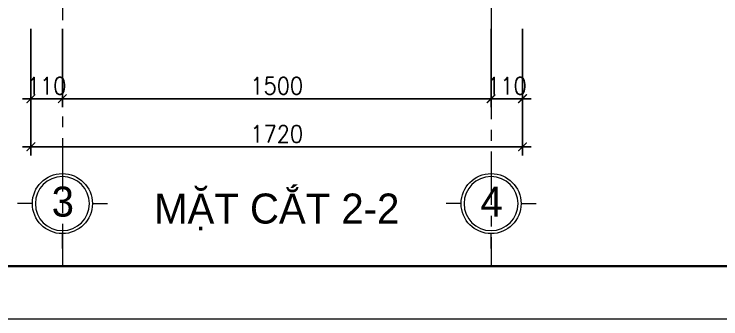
# Model space of a CAD drawing. Header units: millimetres. Extents: x -529782 to -142003, y -492574 to -273331.
# Drawn here: x -240001 to -237528, y -453544 to -452478 of the extents above; entities that cross this region are included whole.
import ezdxf
from ezdxf.enums import TextEntityAlignment as Align

# ---------------------------------------------------------------- set-up
doc = ezdxf.new("R2010")
doc.units = ezdxf.units.MM
doc.header["$LTSCALE"] = 500
doc.header["$MEASUREMENT"] = 0
doc.header["$PDMODE"] = 3
doc.linetypes.add('CENTER', pattern=[2, 1.25, -0.25, 0.25, -0.25])
doc.layers.get('0').update_dxf_attribs({"linetype": 'CONTINUOUS', "lineweight": 13})
doc.layers.get('Defpoints').update_dxf_attribs({"color": 255, "linetype": 'CONTINUOUS', "lineweight": 13})
for name, color, linetype, lineweight in [('1.cat 30', 30, 'CONTINUOUS', 35), ('2.thay 145', 145, 'CONTINUOUS', 18), ('3.manh 08', 8, 'CONTINUOUS', 9), ('7.tim 67', 67, 'CENTER', 9), ('9.text \xad white', 7, 'CONTINUOUS', 15), ('CA.dim 08', 251, 'CONTINUOUS', 13)]:
    doc.layers.add(name, color=color, linetype=linetype, lineweight=lineweight)
doc.styles.add('CA.JSC1', font='')
doc.styles.get("Standard").update_dxf_attribs({"font": 'txt.shx', "width": 0.9})
doc.styles.get('CA.JSC1').set_extended_font_data('.VnAvantH')
doc.dimstyles.new('CA 30', dxfattribs={"dimscale": 0, "dimtxt": 60, "dimasz": 30, "dimexe": 30, "dimexo": 0, "dimgap": 15, "dimtad": 1, "dimdec": 0, "dimzin": 0, "dimdsep": 46, "dimtxsty": 'Standard', "dimblk": 'ARCHTICK', "dimcen": 0.09, "dimdle": 30, "dimclrd": 256, "dimclre": 256, "dimclrt": 7, "dimadec": 0, "dimazin": 0, "dimtfac": 1, "dimtdec": 0, "dimtix": 1, "dimtmove": 2, "dimatfit": 3, "dimldrblk": 'DOT', "dimfxl": 1, "dimtolj": 1, "dimtzin": 0, "dimarcsym": 0})

# ---------------------------------------------------------------- blocks, each defined once
blk = doc.blocks.new('khung co loan')
at = {"layer": '1.cat 30'}
blk.add_lwpolyline([(1158.281703106128, -14553.47590842255), (1158.281703106128, -303.4759079545038), (20658.28170374641, -303.4759079545038), (20658.28170374641, -14553.47590842255)], close=True, dxfattribs=at)
at = {"layer": '3.manh 08'}
blk.add_lwpolyline([(0, -14850.00000048772), (21000.00000000023, -14850.00000048772), (21000.00000000023, -4.877219907939434e-07), (0, -4.877219907939434e-07)], close=True, dxfattribs=at)
blk = doc.blocks.new('A$C41BA5761')
at = {"layer": '2.thay 145'}
blk.add_lwpolyline([(839.9994073519047, 524.9998310285737, -3898660.642287513), (839.9994073521084, 525.0001542164828, 1.154242490888426e-06), (839.9994073524431, 524.9999926225864, 1.154242490888426e-06)], format="xyb", dxfattribs=at)
at = {"layer": '3.manh 08'}
for p, q in [((524.9994049160159, 1050.000159478077), (524.9994049160159, 875.0001713204256)), ((174.9994048396911, 525.0001523148676), (-0.000583361616008915, 525.0001523148676)), ((874.9994049923262, 525.0001523148676), (1049.999393193633, 525.0001523148676)), ((524.9994049160159, 0.0001831847475841641), (524.9994049160159, 175.000171342399))]:
    blk.add_line(p, q, dxfattribs=at)
blk.add_arc((524.9994049160159, 525.0001713313977), 349.9999999890093, 359.9999968883953, 359.9999381014106, dxfattribs=at)
blk = doc.blocks.new('_ArchTick')
at = {"color": 1, "linetype": 'ByBlock', "const_width": 0.150000081}
blk.add_lwpolyline([(-0.5000002699998731, -0.5000002699998731), (0.5000002699998731, 0.5000002699998731)], dxfattribs=at)
blk = doc.blocks.new('*D750')
at = {"layer": 'CA.dim 08', "lineweight": -2, "transparency": 16777216}
for p, q in [((-239942.0756764172, -452529.5866024492), (-239942.0756764172, -452803.8546434072)), ((-239832.0756764172, -452529.5866024492), (-239832.0756764172, -452803.8546434072)), ((-239942.0756764172, -452773.8546434072), (-239972.0756764172, -452773.8546434072)), ((-239942.0756764172, -452773.8546434072), (-239832.0756764172, -452773.8546434072)), ((-239832.0756764172, -452773.8546434072), (-239802.0756764172, -452773.8546434072))]:
    blk.add_line(p, q, dxfattribs=at)
at = {"layer": 'Defpoints', "color": 0, "transparency": 16777216}
for p in [(-239942.0756764172, -452529.5866024492), (-239832.0756764172, -452529.5866024492), (-239832.0756764172, -452773.8546434072)]:
    blk.add_point(p, dxfattribs=at)
at = {"layer": 'CA.dim 08', "lineweight": -2, "transparency": 16777216, "xscale": 30, "yscale": 30, "zscale": 30}
blk.add_blockref('_ArchTick', (-239942.0756764172, -452773.8546434072), dxfattribs=at)
at = {"layer": 'CA.dim 08', "lineweight": -2, "transparency": 16777216, "xscale": 30, "yscale": 30, "zscale": 30, "rotation": 180}
blk.add_blockref('_ArchTick', (-239832.0756764172, -452773.8546434072), dxfattribs=at)
at = {"layer": 'CA.dim 08', "color": 7, "transparency": 16777216, "insert": (-239887.0756764172, -452728.8546434072), "char_height": 60, "attachment_point": 5}
blk.add_mtext('\\A1;110', dxfattribs=at)
blk = doc.blocks.new('_DOT')
at = {"color": 1, "linetype": 'ByBlock'}
blk.add_line((-0.5, 0), (-1, 0), dxfattribs=at)
at = {"color": 1, "linetype": 'ByBlock', "const_width": 0.5}
blk.add_lwpolyline([(-0.25, 0, 1), (0.25, 0, 1)], format="xyb", close=True, dxfattribs=at)
blk = doc.blocks.new('*D751')
at = {"layer": 'CA.dim 08', "lineweight": -2, "transparency": 16777216}
for p, q in [((-239832.0756764172, -452529.5866024492), (-239832.0756764172, -452803.8546434072)), ((-238332.0756764172, -452529.5866024492), (-238332.0756764172, -452803.8546434072)), ((-239862.0756764172, -452773.8546434072), (-238302.0756764172, -452773.8546434072))]:
    blk.add_line(p, q, dxfattribs=at)
at = {"layer": 'Defpoints', "color": 0, "transparency": 16777216}
for p in [(-239832.0756764172, -452529.5866024492), (-238332.0756764172, -452529.5866024492), (-238332.0756764172, -452773.8546434072)]:
    blk.add_point(p, dxfattribs=at)
at = {"layer": 'CA.dim 08', "lineweight": -2, "transparency": 16777216, "xscale": 30, "yscale": 30, "zscale": 30, "rotation": 180}
blk.add_blockref('_ArchTick', (-239832.0756764172, -452773.8546434072), dxfattribs=at)
at = {"layer": 'CA.dim 08', "lineweight": -2, "transparency": 16777216, "xscale": 30, "yscale": 30, "zscale": 30}
blk.add_blockref('_ArchTick', (-238332.0756764172, -452773.8546434072), dxfattribs=at)
at = {"layer": 'CA.dim 08', "color": 7, "transparency": 16777216, "insert": (-239082.0756764172, -452728.8546434072), "char_height": 60, "attachment_point": 5}
blk.add_mtext('\\A1;1500', dxfattribs=at)
blk = doc.blocks.new('*D752')
at = {"layer": 'CA.dim 08', "lineweight": -2, "transparency": 16777216}
for p, q in [((-238332.0756764172, -452529.5866024492), (-238332.0756764172, -452803.8546434072)), ((-238222.0756764172, -452529.5866024492), (-238222.0756764172, -452803.8546434072)), ((-238332.0756764172, -452773.8546434072), (-238362.0756764172, -452773.8546434072)), ((-238332.0756764172, -452773.8546434072), (-238222.0756764172, -452773.8546434072)), ((-238222.0756764172, -452773.8546434072), (-238192.0756764172, -452773.8546434072))]:
    blk.add_line(p, q, dxfattribs=at)
at = {"layer": 'Defpoints', "color": 0, "transparency": 16777216}
for p in [(-238332.0756764172, -452529.5866024492), (-238222.0756764172, -452529.5866024492), (-238222.0756764172, -452773.8546434072)]:
    blk.add_point(p, dxfattribs=at)
at = {"layer": 'CA.dim 08', "lineweight": -2, "transparency": 16777216, "xscale": 30, "yscale": 30, "zscale": 30}
blk.add_blockref('_ArchTick', (-238332.0756764172, -452773.8546434072), dxfattribs=at)
at = {"layer": 'CA.dim 08', "lineweight": -2, "transparency": 16777216, "xscale": 30, "yscale": 30, "zscale": 30, "rotation": 180}
blk.add_blockref('_ArchTick', (-238222.0756764172, -452773.8546434072), dxfattribs=at)
at = {"layer": 'CA.dim 08', "color": 7, "transparency": 16777216, "insert": (-238277.0756764172, -452728.8546434072), "char_height": 60, "attachment_point": 5}
blk.add_mtext('\\A1;110', dxfattribs=at)
blk = doc.blocks.new('*D753')
at = {"layer": 'CA.dim 08', "lineweight": -2, "transparency": 16777216}
for p, q in [((-239942.0756764172, -452529.5866024492), (-239942.0756764172, -452972.3158108415)), ((-238222.0756764172, -452529.5866024492), (-238222.0756764172, -452972.3158108415)), ((-239972.0756764172, -452942.3158108415), (-238192.0756764172, -452942.3158108415))]:
    blk.add_line(p, q, dxfattribs=at)
at = {"layer": 'Defpoints', "color": 0, "transparency": 16777216}
for p in [(-239942.0756764172, -452529.5866024492), (-238222.0756764172, -452529.5866024492), (-238222.0756764172, -452942.3158108415)]:
    blk.add_point(p, dxfattribs=at)
at = {"layer": 'CA.dim 08', "lineweight": -2, "transparency": 16777216, "xscale": 30, "yscale": 30, "zscale": 30, "rotation": 180}
blk.add_blockref('_ArchTick', (-239942.0756764172, -452942.3158108415), dxfattribs=at)
at = {"layer": 'CA.dim 08', "lineweight": -2, "transparency": 16777216, "xscale": 30, "yscale": 30, "zscale": 30}
blk.add_blockref('_ArchTick', (-238222.0756764172, -452942.3158108415), dxfattribs=at)
at = {"layer": 'CA.dim 08', "color": 7, "transparency": 16777216, "insert": (-239082.0756764172, -452897.3158108415), "char_height": 60, "attachment_point": 5}
blk.add_mtext('\\A1;1720', dxfattribs=at)

msp = doc.modelspace()

# ---------------------------------------------------------------- linework, layer by layer
at = {"layer": '7.tim 67', "ltscale": 0.3}
for p, q in [((-239832.0756764172, -444511.6063065612), (-239832.0756764172, -453360.3197307412)), ((-238332.0756764172, -448758.3055468093), (-238332.0756764172, -453360.3197307412))]:
    msp.add_line(p, q, dxfattribs=at)

# ---------------------------------------------------------------- block references
at = {"layer": '2.thay 145'}
for name, p, xscale, yscale, zscale in [('khung co loan', (-246547.9647339482, -444323.159194944), 0.6209623455069959, 0.6209623455069959, 0.6209623455069959), ('A$C41BA5761', (-239989.5754978859, -453298.5553193269), 0.2999999999883585, 0.2999999999883585, 0.2999999999883585), ('A$C41BA5761', (-238489.5754978859, -453298.5553193269), 0.2999999999883585, 0.2999999999883585, 0.2999999999883585)]:
    msp.add_blockref(name, p, dxfattribs=dict(at, xscale=xscale, yscale=yscale, zscale=zscale))

# ---------------------------------------------------------------- texts
at = {"layer": '9.text \xad white', "style": 'CA.JSC1'}
for s, p in [('3', (-239830.4254864975, -453134.005306199)), ('4', (-238330.4254864975, -453134.005306199))]:
    msp.add_text(s, height=104.9999929200395, dxfattribs=at).set_placement(p, align=Align.MIDDLE)
msp.add_text('mÆt c¾t 2-2', height=105, dxfattribs=at).set_placement((-239511.1098747605, -453210.8600044711))

# ---------------------------------------------------------------- dimensions: what is measured, and where the dimension line sits
at = {"layer": 'CA.dim 08'}
for base, p1, p2, picture, middle in [((-239832.0756764172, -452773.8546434072), (-239942.0756764172, -452529.5866024492), (-239832.0756764172, -452529.5866024492), '*D750', (-239887.0756764172, -452728.8546434072)), ((-238222.0756764172, -452942.3158108415), (-239942.0756764172, -452529.5866024492), (-238222.0756764172, -452529.5866024492), '*D753', (-239082.0756764172, -452897.3158108415)), ((-238332.0756764172, -452773.8546434072), (-239832.0756764172, -452529.5866024492), (-238332.0756764172, -452529.5866024492), '*D751', (-239082.0756764172, -452728.8546434072)), ((-238222.0756764172, -452773.8546434072), (-238332.0756764172, -452529.5866024492), (-238222.0756764172, -452529.5866024492), '*D752', (-238277.0756764172, -452728.8546434072))]:
    dim = msp.add_linear_dim(base=base, p1=p1, p2=p2, dimstyle='CA 30', override={"dimscale": 1}, dxfattribs=at)
    dim.commit()
    dim.dimension.update_dxf_attribs({"geometry": picture, "text_midpoint": middle})

doc.saveas('drawing.dxf')
